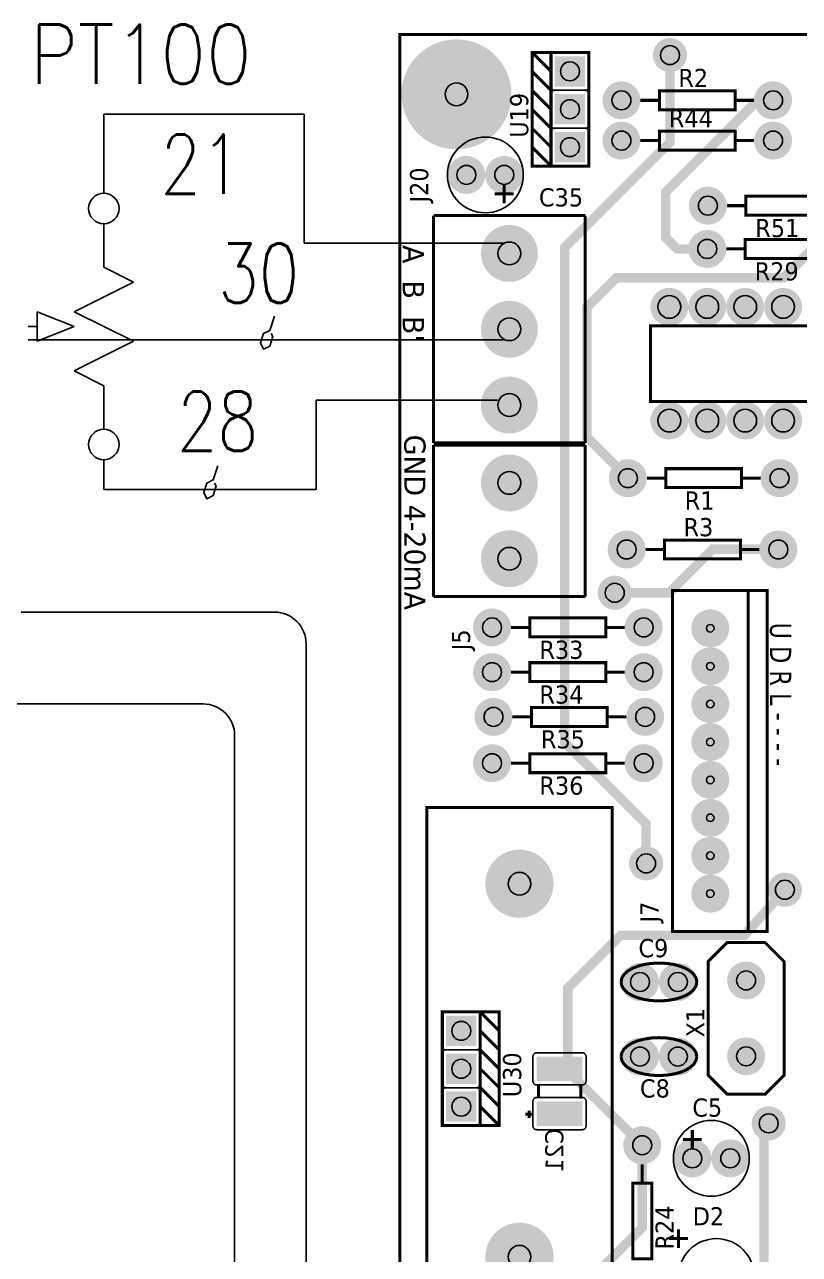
# Model space of a CAD drawing. Header units: millimetres. Extents: x 123.5 to 144.3, y 105.4 to 121.6.
# Drawn here: x 133.153 to 135.605, y 112.89 to 116.783 of the extents above; entities that cross this region are included whole.
import ezdxf
from ezdxf.enums import TextEntityAlignment as Align

# ---------------------------------------------------------------- set-up
doc = ezdxf.new("R2010")
doc.units = ezdxf.units.MM
for name, color, linetype in [('DESC', 250, 'Continuous'), ('SYMS', 7, 'Continuous'), ('TAGS', 250, 'Continuous'), ('WIREFIXED', 7, 'Continuous'), ('WIRES', 7, 'Continuous')]:
    doc.layers.add(name, color=color, linetype=linetype)
doc.styles.get("Standard").update_dxf_attribs({"font": 'tahoma.ttf'})
doc.styles.add('WD', font='romans.shx')

# ---------------------------------------------------------------- blocks, each defined once
blk = doc.blocks.new('RPAD')
blk.add_trace([(-0.5, -0.5), (-0.5, 0.5), (0.5, -0.5), (0.5, 0.5)])
blk = doc.blocks.new('EPAD')
at = {"const_width": 0.5}
blk.add_lwpolyline([(-0.25, 0, 1), (0.25, 0, 1)], format="xyb", close=True, dxfattribs=at)
blk = doc.blocks.new('tarjetacontrol')
for points, const_width in [([(125.7748, 113.2007), (130.8023, 113.2007), (130.8023, 117.6574), (125.7748, 117.6574), (125.7748, 113.2007)], 0.008), ([(125.7748, 113.2007), (130.8023, 113.2007), (130.8023, 117.6574), (125.7748, 117.6574), (125.7748, 113.2007)], 0.008), ([(125.7748, 113.2007), (130.8023, 113.2007), (130.8023, 117.6574), (125.7748, 117.6574), (125.7748, 113.2007)], 0.008), ([(126.1735, 117.3105), (126.2735, 117.3105), (126.2735, 117.6105), (126.1735, 117.6105), (126.1735, 117.3105), (126.1235, 117.3105), (126.1235, 117.6105), (126.1735, 117.6105)], 0.008), ([(126.1735, 117.5605), (126.1235, 117.6105)], 0.008), ([(126.1735, 117.3105), (126.2735, 117.3105), (126.2735, 117.6105), (126.1735, 117.6105), (126.1735, 117.3105), (126.1235, 117.3105), (126.1235, 117.6105), (126.1735, 117.6105)], 0.008), ([(126.1735, 117.5605), (126.1235, 117.6105)], 0.008), ([(126.1735, 117.3105), (126.2735, 117.3105), (126.2735, 117.6105), (126.1735, 117.6105), (126.1735, 117.3105), (126.1235, 117.3105), (126.1235, 117.6105), (126.1735, 117.6105)], 0.008), ([(126.1735, 117.5605), (126.1235, 117.6105)], 0.008), ([(126.4873, 117.6034), (126.4873, 117.3739), (126.2094, 117.096), (126.2094, 115.7899), (126.4243, 115.5749), (126.4243, 115.471)], 0.025), ([(126.1735, 117.5105), (126.1235, 117.5605)], 0.008), ([(126.1735, 117.5105), (126.1235, 117.5605)], 0.008), ([(126.1735, 117.5105), (126.1235, 117.5605)], 0.008), ([(126.1735, 117.4605), (126.1235, 117.5105)], 0.008), ([(126.1735, 117.4605), (126.1235, 117.5105)], 0.008), ([(126.1735, 117.4605), (126.1235, 117.5105)], 0.008), ([(126.4093, 117.4841), (126.4593, 117.4841)], 0.008), ([(126.4093, 117.4841), (126.4593, 117.4841)], 0.008), ([(126.4093, 117.4841), (126.4593, 117.4841)], 0.008), ([(126.4593, 117.4591), (126.6593, 117.4591), (126.6593, 117.5091), (126.4593, 117.5091), (126.4593, 117.4591)], 0.008), ([(126.4593, 117.4591), (126.6593, 117.4591), (126.6593, 117.5091), (126.4593, 117.5091), (126.4593, 117.4591)], 0.008), ([(126.4593, 117.4591), (126.6593, 117.4591), (126.6593, 117.5091), (126.4593, 117.5091), (126.4593, 117.4591)], 0.008), ([(126.5857, 117.092), (126.5062, 117.092), (126.4758, 117.1223), (126.4758, 117.2414), (126.7186, 117.4841), (126.7574, 117.4841), (126.7593, 117.4841)], 0.025), ([(126.6593, 117.4841), (126.7093, 117.4841)], 0.008), ([(126.6593, 117.4841), (126.7093, 117.4841)], 0.008), ([(126.6593, 117.4841), (126.7093, 117.4841)], 0.008), ([(126.1735, 117.4105), (126.1235, 117.4605)], 0.008), ([(126.1735, 117.4105), (126.1235, 117.4605)], 0.008), ([(126.1735, 117.4105), (126.1235, 117.4605)], 0.008), ([(126.1735, 117.3605), (126.1235, 117.4105)], 0.008), ([(126.1735, 117.3605), (126.1235, 117.4105)], 0.008), ([(126.1735, 117.3605), (126.1235, 117.4105)], 0.008), ([(126.4593, 117.3528), (126.6593, 117.3528), (126.6593, 117.4028), (126.4593, 117.4028), (126.4593, 117.3528)], 0.008), ([(126.4593, 117.3528), (126.6593, 117.3528), (126.6593, 117.4028), (126.4593, 117.4028), (126.4593, 117.3528)], 0.008), ([(126.4593, 117.3528), (126.6593, 117.3528), (126.6593, 117.4028), (126.4593, 117.4028), (126.4593, 117.3528)], 0.008), ([(126.1735, 117.3105), (126.1235, 117.3605)], 0.008), ([(126.1735, 117.3105), (126.1235, 117.3605)], 0.008), ([(126.1735, 117.3105), (126.1235, 117.3605)], 0.008), ([(126.4093, 117.3778), (126.4593, 117.3778)], 0.008), ([(126.4093, 117.3778), (126.4593, 117.3778)], 0.008), ([(126.4093, 117.3778), (126.4593, 117.3778)], 0.008), ([(126.6593, 117.3778), (126.7093, 117.3778)], 0.008), ([(126.6593, 117.3778), (126.7093, 117.3778)], 0.008), ([(126.6593, 117.3778), (126.7093, 117.3778)], 0.008), ([(126.3763, 116.4873), (126.2683, 116.5953), (126.2683, 116.9383), (126.3456, 117.0156), (126.7865, 117.0156), (126.8849, 117.114), (126.8849, 117.3227)], 0.025), ([(126.0503, 117.2123), (126.0503, 117.2623)], 0.008), ([(126.0503, 117.2123), (126.0503, 117.2623)], 0.008), ([(126.0503, 117.2123), (126.0503, 117.2623)], 0.008), ([(126.0753, 117.2373), (126.0253, 117.2373)], 0.008), ([(126.0753, 117.2373), (126.0253, 117.2373)], 0.008), ([(126.0753, 117.2373), (126.0253, 117.2373)], 0.008), ([(126.6873, 117.1812), (126.8873, 117.1812), (126.8873, 117.2312), (126.6873, 117.2312), (126.6873, 117.1812)], 0.008), ([(126.6873, 117.1812), (126.8873, 117.1812), (126.8873, 117.2312), (126.6873, 117.2312), (126.6873, 117.1812)], 0.008), ([(126.6873, 117.1812), (126.8873, 117.1812), (126.8873, 117.2312), (126.6873, 117.2312), (126.6873, 117.1812)], 0.008), ([(126.6873, 117.2062), (126.6373, 117.2062)], 0.008), ([(126.6873, 117.2062), (126.6373, 117.2062)], 0.008), ([(126.6873, 117.2062), (126.6373, 117.2062)], 0.008), ([(125.8637, 117.1802), (126.2637, 117.1802)], 0.008), ([(125.8637, 117.1802), (125.8637, 116.5802)], 0.008), ([(125.8637, 117.1802), (126.2637, 117.1802)], 0.008), ([(125.8637, 117.1802), (125.8637, 116.5802)], 0.008), ([(125.8637, 117.1802), (126.2637, 117.1802)], 0.008), ([(125.8637, 117.1802), (125.8637, 116.5802)], 0.008), ([(126.2637, 116.5802), (126.2637, 117.1802)], 0.008), ([(126.2637, 116.5802), (126.2637, 117.1802)], 0.008), ([(126.2637, 116.5802), (126.2637, 117.1802)], 0.008), ([(126.6857, 117.092), (126.6357, 117.092)], 0.008), ([(126.6857, 117.092), (126.6357, 117.092)], 0.008), ([(126.6857, 117.092), (126.6357, 117.092)], 0.008), ([(126.6857, 117.067), (126.8857, 117.067), (126.8857, 117.117), (126.6857, 117.117), (126.6857, 117.067)], 0.008), ([(126.6857, 117.067), (126.8857, 117.067), (126.8857, 117.117), (126.6857, 117.117), (126.6857, 117.067)], 0.008), ([(126.6857, 117.067), (126.8857, 117.067), (126.8857, 117.117), (126.6857, 117.117), (126.6857, 117.067)], 0.008), ([(127.1357, 116.8892), (126.4357, 116.8892), (126.4357, 116.6892), (127.1357, 116.6892)], 0.008), ([(127.1357, 116.8892), (126.4357, 116.8892), (126.4357, 116.6892), (127.1357, 116.6892)], 0.008), ([(127.1357, 116.8892), (126.4357, 116.8892), (126.4357, 116.6892), (127.1357, 116.6892)], 0.008), ([(125.8637, 116.5802), (126.2637, 116.5802)], 0.008), ([(125.8637, 116.5802), (126.2637, 116.5802)], 0.008), ([(125.8637, 116.5802), (126.2637, 116.5802)], 0.008), ([(125.8637, 116.5747), (126.2637, 116.5747)], 0.008), ([(125.8637, 116.1747), (125.8637, 116.5747)], 0.008), ([(125.8637, 116.5747), (126.2637, 116.5747)], 0.008), ([(125.8637, 116.1747), (125.8637, 116.5747)], 0.008), ([(125.8637, 116.5747), (126.2637, 116.5747)], 0.008), ([(125.8637, 116.1747), (125.8637, 116.5747)], 0.008), ([(126.2637, 116.1747), (126.2637, 116.5747)], 0.008), ([(126.2637, 116.1747), (126.2637, 116.5747)], 0.008), ([(126.2637, 116.1747), (126.2637, 116.5747)], 0.008), ([(126.4763, 116.4623), (126.6763, 116.4623), (126.6763, 116.5123), (126.4763, 116.5123), (126.4763, 116.4623)], 0.008), ([(126.4763, 116.4623), (126.6763, 116.4623), (126.6763, 116.5123), (126.4763, 116.5123), (126.4763, 116.4623)], 0.008), ([(126.4763, 116.4623), (126.6763, 116.4623), (126.6763, 116.5123), (126.4763, 116.5123), (126.4763, 116.4623)], 0.008), ([(126.4763, 116.4873), (126.4263, 116.4873)], 0.008), ([(126.4763, 116.4873), (126.4263, 116.4873)], 0.008), ([(126.4763, 116.4873), (126.4263, 116.4873)], 0.008), ([(126.7263, 116.4873), (126.6763, 116.4873)], 0.008), ([(126.7263, 116.4873), (126.6763, 116.4873)], 0.008), ([(126.7263, 116.4873), (126.6763, 116.4873)], 0.008), ([(126.4731, 116.2741), (126.6731, 116.2741), (126.6731, 116.3241), (126.4731, 116.3241), (126.4731, 116.2741)], 0.008), ([(126.4731, 116.2741), (126.6731, 116.2741), (126.6731, 116.3241), (126.4731, 116.3241), (126.4731, 116.2741)], 0.008), ([(126.4731, 116.2741), (126.6731, 116.2741), (126.6731, 116.3241), (126.4731, 116.3241), (126.4731, 116.2741)], 0.008), ([(126.3416, 116.1849), (126.4851, 116.1849), (126.6002, 116.3), (126.7722, 116.3), (126.7731, 116.2991)], 0.025), ([(126.4231, 116.2991), (126.4731, 116.2991)], 0.008), ([(126.4231, 116.2991), (126.4731, 116.2991)], 0.008), ([(126.4231, 116.2991), (126.4731, 116.2991)], 0.008), ([(126.6731, 116.2991), (126.7231, 116.2991)], 0.008), ([(126.6731, 116.2991), (126.7231, 116.2991)], 0.008), ([(126.6731, 116.2991), (126.7231, 116.2991)], 0.008), ([(126.4936, 115.2912), (126.7436, 115.2912), (126.7436, 116.1912), (126.4936, 116.1912), (126.4936, 115.2912)], 0.008), ([(126.4936, 115.2912), (126.7436, 115.2912), (126.7436, 116.1912), (126.4936, 116.1912), (126.4936, 115.2912)], 0.008), ([(126.4936, 115.2912), (126.7436, 115.2912), (126.7436, 116.1912), (126.4936, 116.1912), (126.4936, 115.2912)], 0.008), ([(126.6936, 116.1912), (126.6936, 115.2912)], 0.008), ([(126.6936, 116.1912), (126.6936, 115.2912)], 0.008), ([(126.6936, 116.1912), (126.6936, 115.2912)], 0.008), ([(125.8637, 116.1747), (126.2637, 116.1747)], 0.008), ([(125.8637, 116.1747), (126.2637, 116.1747)], 0.008), ([(125.8637, 116.1747), (126.2637, 116.1747)], 0.008), ([(126.118, 116.0686), (126.318, 116.0686), (126.318, 116.1186), (126.118, 116.1186), (126.118, 116.0686)], 0.008), ([(126.118, 116.0686), (126.318, 116.0686), (126.318, 116.1186), (126.118, 116.1186), (126.118, 116.0686)], 0.008), ([(126.118, 116.0686), (126.318, 116.0686), (126.318, 116.1186), (126.118, 116.1186), (126.118, 116.0686)], 0.008), ([(126.118, 116.0936), (126.068, 116.0936)], 0.008), ([(126.118, 116.0936), (126.068, 116.0936)], 0.008), ([(126.118, 116.0936), (126.068, 116.0936)], 0.008), ([(126.368, 116.0936), (126.318, 116.0936)], 0.008), ([(126.368, 116.0936), (126.318, 116.0936)], 0.008), ([(126.368, 116.0936), (126.318, 116.0936)], 0.008), ([(126.118, 115.9505), (126.318, 115.9505), (126.318, 116.0005), (126.118, 116.0005), (126.118, 115.9505)], 0.008), ([(126.118, 115.9505), (126.318, 115.9505), (126.318, 116.0005), (126.118, 116.0005), (126.118, 115.9505)], 0.008), ([(126.118, 115.9505), (126.318, 115.9505), (126.318, 116.0005), (126.118, 116.0005), (126.118, 115.9505)], 0.008), ([(126.118, 115.9755), (126.068, 115.9755)], 0.008), ([(126.118, 115.9755), (126.068, 115.9755)], 0.008), ([(126.118, 115.9755), (126.068, 115.9755)], 0.008), ([(126.368, 115.9755), (126.318, 115.9755)], 0.008), ([(126.368, 115.9755), (126.318, 115.9755)], 0.008), ([(126.368, 115.9755), (126.318, 115.9755)], 0.008), ([(126.1219, 115.8574), (126.0719, 115.8574)], 0.008), ([(126.1219, 115.8574), (126.0719, 115.8574)], 0.008), ([(126.1219, 115.8574), (126.0719, 115.8574)], 0.008), ([(126.1219, 115.8324), (126.3219, 115.8324), (126.3219, 115.8824), (126.1219, 115.8824), (126.1219, 115.8324)], 0.008), ([(126.1219, 115.8324), (126.3219, 115.8324), (126.3219, 115.8824), (126.1219, 115.8824), (126.1219, 115.8324)], 0.008), ([(126.1219, 115.8324), (126.3219, 115.8324), (126.3219, 115.8824), (126.1219, 115.8824), (126.1219, 115.8324)], 0.008), ([(126.3719, 115.8574), (126.3219, 115.8574)], 0.008), ([(126.3719, 115.8574), (126.3219, 115.8574)], 0.008), ([(126.3719, 115.8574), (126.3219, 115.8574)], 0.008), ([(126.118, 115.7103), (126.318, 115.7103), (126.318, 115.7603), (126.118, 115.7603), (126.118, 115.7103)], 0.008), ([(126.118, 115.7103), (126.318, 115.7103), (126.318, 115.7603), (126.118, 115.7603), (126.118, 115.7103)], 0.008), ([(126.118, 115.7103), (126.318, 115.7103), (126.318, 115.7603), (126.118, 115.7603), (126.118, 115.7103)], 0.008), ([(126.118, 115.7353), (126.068, 115.7353)], 0.008), ([(126.118, 115.7353), (126.068, 115.7353)], 0.008), ([(126.118, 115.7353), (126.068, 115.7353)], 0.008), ([(126.368, 115.7353), (126.318, 115.7353)], 0.008), ([(126.368, 115.7353), (126.318, 115.7353)], 0.008), ([(126.368, 115.7353), (126.318, 115.7353)], 0.008), ([(125.8463, 114.2402), (126.3345, 114.2402), (126.3345, 115.6181), (125.8463, 115.6181), (125.8463, 114.2402)], 0.008), ([(125.8463, 114.2402), (126.3345, 114.2402), (126.3345, 115.6181), (125.8463, 115.6181), (125.8463, 114.2402)], 0.008), ([(125.8463, 114.2402), (126.3345, 114.2402), (126.3345, 115.6181), (125.8463, 115.6181), (125.8463, 114.2402)], 0.008), ([(126.4141, 114.7274), (126.2179, 114.9236), (126.2179, 115.1425), (126.3568, 115.2814), (126.6839, 115.2814), (126.7904, 115.4015)], 0.025), ([(126.5881, 114.9121), (126.5881, 115.2121), (126.6381, 115.2621), (126.7381, 115.2621), (126.7881, 115.2121), (126.7881, 114.9121), (126.7381, 114.8621), (126.6381, 114.8621), (126.5881, 114.9121)], 0.008), ([(126.5881, 114.9121), (126.5881, 115.2121), (126.6381, 115.2621), (126.7381, 115.2621), (126.7881, 115.2121), (126.7881, 114.9121), (126.7381, 114.8621), (126.6381, 114.8621), (126.5881, 114.9121)], 0.008), ([(126.5881, 114.9121), (126.5881, 115.2121), (126.6381, 115.2621), (126.7381, 115.2621), (126.7881, 115.2121), (126.7881, 114.9121), (126.7381, 114.8621), (126.6381, 114.8621), (126.5881, 114.9121)], 0.008), ([(126.3582, 115.1581), (126.3602, 115.1683), (126.3659, 115.1778), (126.375, 115.1863), (126.3872, 115.1936), (126.4019, 115.1997), (126.4189, 115.2043), (126.4378, 115.2071), (126.4582, 115.2081)], 0.008), ([(126.3582, 115.1581), (126.3602, 115.1683), (126.3659, 115.1778), (126.375, 115.1863), (126.3872, 115.1936), (126.4019, 115.1997), (126.4189, 115.2043), (126.4378, 115.2071), (126.4582, 115.2081)], 0.008), ([(126.3582, 115.1581), (126.3602, 115.1683), (126.3659, 115.1778), (126.375, 115.1863), (126.3872, 115.1936), (126.4019, 115.1997), (126.4189, 115.2043), (126.4378, 115.2071), (126.4582, 115.2081)], 0.008), ([(126.5582, 115.1581), (126.5562, 115.1683), (126.5504, 115.1778), (126.5413, 115.1863), (126.5292, 115.1936), (126.5144, 115.1997), (126.4974, 115.2043), (126.4785, 115.2071), (126.4582, 115.2081)], 0.008), ([(126.5582, 115.1581), (126.5562, 115.1683), (126.5504, 115.1778), (126.5413, 115.1863), (126.5292, 115.1936), (126.5144, 115.1997), (126.4974, 115.2043), (126.4785, 115.2071), (126.4582, 115.2081)], 0.008), ([(126.5582, 115.1581), (126.5562, 115.1683), (126.5504, 115.1778), (126.5413, 115.1863), (126.5292, 115.1936), (126.5144, 115.1997), (126.4974, 115.2043), (126.4785, 115.2071), (126.4582, 115.2081)], 0.008), ([(126.3582, 115.1581), (126.3602, 115.148), (126.3659, 115.1385), (126.375, 115.13), (126.3872, 115.1226), (126.4019, 115.1166), (126.4189, 115.112), (126.4378, 115.1091), (126.4582, 115.1081)], 0.008), ([(126.3582, 115.1581), (126.3602, 115.148), (126.3659, 115.1385), (126.375, 115.13), (126.3872, 115.1226), (126.4019, 115.1166), (126.4189, 115.112), (126.4378, 115.1091), (126.4582, 115.1081)], 0.008), ([(126.3582, 115.1581), (126.3602, 115.148), (126.3659, 115.1385), (126.375, 115.13), (126.3872, 115.1226), (126.4019, 115.1166), (126.4189, 115.112), (126.4378, 115.1091), (126.4582, 115.1081)], 0.008), ([(126.5582, 115.1581), (126.5562, 115.148), (126.5504, 115.1385), (126.5413, 115.13), (126.5292, 115.1226), (126.5144, 115.1166), (126.4974, 115.112), (126.4785, 115.1091), (126.4582, 115.1081)], 0.008), ([(126.5582, 115.1581), (126.5562, 115.148), (126.5504, 115.1385), (126.5413, 115.13), (126.5292, 115.1226), (126.5144, 115.1166), (126.4974, 115.112), (126.4785, 115.1091), (126.4582, 115.1081)], 0.008), ([(126.5582, 115.1581), (126.5562, 115.148), (126.5504, 115.1385), (126.5413, 115.13), (126.5292, 115.1226), (126.5144, 115.1166), (126.4974, 115.112), (126.4785, 115.1091), (126.4582, 115.1081)], 0.008), ([(125.8869, 114.7792), (125.9869, 114.7792), (125.9869, 115.0792), (125.8869, 115.0792), (125.8869, 114.7792)], 0.008), ([(125.8869, 114.7792), (125.9869, 114.7792), (125.9869, 115.0792), (125.8869, 115.0792), (125.8869, 114.7792)], 0.008), ([(125.8869, 114.7792), (125.9869, 114.7792), (125.9869, 115.0792), (125.8869, 115.0792), (125.8869, 114.7792)], 0.008), ([(125.9869, 115.0792), (126.0369, 115.0792), (126.0369, 114.7792), (125.9869, 114.7792)], 0.008), ([(125.9869, 115.0792), (126.0369, 115.0292)], 0.008), ([(125.9869, 115.0792), (126.0369, 115.0792), (126.0369, 114.7792), (125.9869, 114.7792)], 0.008), ([(125.9869, 115.0792), (126.0369, 115.0292)], 0.008), ([(125.9869, 115.0792), (126.0369, 115.0792), (126.0369, 114.7792), (125.9869, 114.7792)], 0.008), ([(125.9869, 115.0792), (126.0369, 115.0292)], 0.008), ([(125.9869, 115.0292), (126.0369, 114.9792)], 0.008), ([(125.9869, 115.0292), (126.0369, 114.9792)], 0.008), ([(125.9869, 115.0292), (126.0369, 114.9792)], 0.008), ([(125.9869, 114.9792), (126.0369, 114.9292)], 0.008), ([(125.9869, 114.9792), (126.0369, 114.9292)], 0.008), ([(125.9869, 114.9792), (126.0369, 114.9292)], 0.008), ([(126.3582, 114.9613), (126.3602, 114.9715), (126.3659, 114.9809), (126.375, 114.9894), (126.3872, 114.9968), (126.4019, 115.0029), (126.4189, 115.0074), (126.4378, 115.0103), (126.4582, 115.0113)], 0.008), ([(126.3582, 114.9613), (126.3602, 114.9715), (126.3659, 114.9809), (126.375, 114.9894), (126.3872, 114.9968), (126.4019, 115.0029), (126.4189, 115.0074), (126.4378, 115.0103), (126.4582, 115.0113)], 0.008), ([(126.3582, 114.9613), (126.3602, 114.9715), (126.3659, 114.9809), (126.375, 114.9894), (126.3872, 114.9968), (126.4019, 115.0029), (126.4189, 115.0074), (126.4378, 115.0103), (126.4582, 115.0113)], 0.008), ([(126.5582, 114.9613), (126.5562, 114.9715), (126.5504, 114.9809), (126.5413, 114.9894), (126.5292, 114.9968), (126.5144, 115.0029), (126.4974, 115.0074), (126.4785, 115.0103), (126.4582, 115.0113)], 0.008), ([(126.5582, 114.9613), (126.5562, 114.9715), (126.5504, 114.9809), (126.5413, 114.9894), (126.5292, 114.9968), (126.5144, 115.0029), (126.4974, 115.0074), (126.4785, 115.0103), (126.4582, 115.0113)], 0.008), ([(126.5582, 114.9613), (126.5562, 114.9715), (126.5504, 114.9809), (126.5413, 114.9894), (126.5292, 114.9968), (126.5144, 115.0029), (126.4974, 115.0074), (126.4785, 115.0103), (126.4582, 115.0113)], 0.008), ([(126.3582, 114.9613), (126.3602, 114.9511), (126.3659, 114.9417), (126.375, 114.9332), (126.3872, 114.9258), (126.4019, 114.9197), (126.4189, 114.9152), (126.4378, 114.9123), (126.4582, 114.9113)], 0.008), ([(126.3582, 114.9613), (126.3602, 114.9511), (126.3659, 114.9417), (126.375, 114.9332), (126.3872, 114.9258), (126.4019, 114.9197), (126.4189, 114.9152), (126.4378, 114.9123), (126.4582, 114.9113)], 0.008), ([(126.3582, 114.9613), (126.3602, 114.9511), (126.3659, 114.9417), (126.375, 114.9332), (126.3872, 114.9258), (126.4019, 114.9197), (126.4189, 114.9152), (126.4378, 114.9123), (126.4582, 114.9113)], 0.008), ([(126.5582, 114.9613), (126.5562, 114.9511), (126.5504, 114.9417), (126.5413, 114.9332), (126.5292, 114.9258), (126.5144, 114.9197), (126.4974, 114.9152), (126.4785, 114.9123), (126.4582, 114.9113)], 0.008), ([(126.5582, 114.9613), (126.5562, 114.9511), (126.5504, 114.9417), (126.5413, 114.9332), (126.5292, 114.9258), (126.5144, 114.9197), (126.4974, 114.9152), (126.4785, 114.9123), (126.4582, 114.9113)], 0.008), ([(126.5582, 114.9613), (126.5562, 114.9511), (126.5504, 114.9417), (126.5413, 114.9332), (126.5292, 114.9258), (126.5144, 114.9197), (126.4974, 114.9152), (126.4785, 114.9123), (126.4582, 114.9113)], 0.008), ([(125.9869, 114.9292), (126.0369, 114.8792)], 0.008), ([(125.9869, 114.9292), (126.0369, 114.8792)], 0.008), ([(125.9869, 114.9292), (126.0369, 114.8792)], 0.008), ([(126.1409, 114.889), (126.1409, 114.851)], 0.008), ([(126.1409, 114.889), (126.1409, 114.851)], 0.008), ([(126.1409, 114.889), (126.1409, 114.851)], 0.008), ([(126.2519, 114.889), (126.2519, 114.85)], 0.008), ([(126.2519, 114.889), (126.2519, 114.85)], 0.008), ([(126.2519, 114.889), (126.2519, 114.85)], 0.008), ([(125.9869, 114.8792), (126.0369, 114.8292)], 0.008), ([(125.9869, 114.8792), (126.0369, 114.8292)], 0.008), ([(125.9869, 114.8792), (126.0369, 114.8292)], 0.008), ([(125.9869, 114.8292), (126.0369, 114.7792)], 0.008), ([(125.9869, 114.8292), (126.0369, 114.7792)], 0.008), ([(125.9869, 114.8292), (126.0369, 114.7792)], 0.008), ([(126.1159, 114.819), (126.1159, 114.799)], 0.008), ([(126.1159, 114.819), (126.1159, 114.799)], 0.008), ([(126.1159, 114.819), (126.1159, 114.799)], 0.008), ([(126.1259, 114.809), (126.1059, 114.809)], 0.008), ([(126.1259, 114.809), (126.1059, 114.809)], 0.008), ([(126.1259, 114.809), (126.1059, 114.809)], 0.008), ([(126.6641, 113.9306), (126.6641, 114.2318), (126.7353, 114.303), (126.7353, 114.7727), (126.7477, 114.7851)], 0.025), ([(126.5463, 114.7678), (126.5463, 114.7178)], 0.008), ([(126.5463, 114.7678), (126.5463, 114.7178)], 0.008), ([(126.5463, 114.7678), (126.5463, 114.7178)], 0.008), ([(126.4141, 114.7274), (126.4141, 114.5101), (126.2598, 114.3559), (126.2598, 114.1328), (126.3771, 114.0156), (126.5487, 114.0156), (126.5605, 114.0038)], 0.025), ([(126.5213, 114.7428), (126.5713, 114.7428)], 0.008), ([(126.5213, 114.7428), (126.5713, 114.7428)], 0.008), ([(126.5213, 114.7428), (126.5713, 114.7428)], 0.008), ([(126.4141, 114.6774), (126.4141, 114.6274)], 0.008), ([(126.4141, 114.6774), (126.4141, 114.6274)], 0.008), ([(126.4141, 114.6774), (126.4141, 114.6274)], 0.008), ([(126.3891, 114.4274), (126.4391, 114.4274), (126.4391, 114.6274), (126.3891, 114.6274), (126.3891, 114.4274)], 0.008), ([(126.3891, 114.4274), (126.4391, 114.4274), (126.4391, 114.6274), (126.3891, 114.6274), (126.3891, 114.4274)], 0.008), ([(126.3891, 114.4274), (126.4391, 114.4274), (126.4391, 114.6274), (126.3891, 114.6274), (126.3891, 114.4274)], 0.008), ([(126.5097, 114.506), (126.5097, 114.456)], 0.008), ([(126.5097, 114.506), (126.5097, 114.456)], 0.008), ([(126.5097, 114.506), (126.5097, 114.456)], 0.008), ([(126.4847, 114.481), (126.5347, 114.481)], 0.008), ([(126.4847, 114.481), (126.5347, 114.481)], 0.008), ([(126.4847, 114.481), (126.5347, 114.481)], 0.008)]:
    blk.add_lwpolyline(points, dxfattribs=dict(const_width=const_width))
for points in [[(126.1735, 117.5205), (126.1735, 117.6005), (126.1736, 117.6015), (126.1737, 117.6026), (126.1739, 117.6035), (126.1743, 117.6044), (126.1747, 117.6053), (126.1752, 117.6061), (126.1758, 117.6069), (126.1764, 117.6076), (126.1771, 117.6083), (126.1779, 117.6088), (126.1787, 117.6093), (126.1796, 117.6097), (126.1805, 117.6101), (126.1815, 117.6103), (126.1825, 117.6105), (126.1835, 117.6105), (126.2635, 117.6105), (126.2645, 117.6105), (126.2656, 117.6103), (126.2665, 117.6101), (126.2674, 117.6097), (126.2683, 117.6093), (126.2691, 117.6088), (126.2699, 117.6083), (126.2706, 117.6076), (126.2713, 117.6069), (126.2718, 117.6061), (126.2723, 117.6053), (126.2727, 117.6044), (126.2731, 117.6035), (126.2733, 117.6026), (126.2735, 117.6015), (126.2735, 117.6005), (126.2735, 117.5205), (126.2735, 117.5195), (126.2733, 117.5185), (126.2731, 117.5175), (126.2727, 117.5166), (126.2723, 117.5157), (126.2718, 117.5149), (126.2713, 117.5141), (126.2706, 117.5134), (126.2699, 117.5128), (126.2691, 117.5122), (126.2683, 117.5117), (126.2674, 117.5113), (126.2665, 117.5109), (126.2656, 117.5107), (126.2645, 117.5106), (126.2635, 117.5105), (126.1835, 117.5105), (126.1825, 117.5106), (126.1815, 117.5107), (126.1805, 117.5109), (126.1796, 117.5113), (126.1787, 117.5117), (126.1779, 117.5122), (126.1771, 117.5128), (126.1764, 117.5134), (126.1758, 117.5141), (126.1752, 117.5149), (126.1747, 117.5157), (126.1743, 117.5166), (126.1739, 117.5175), (126.1737, 117.5185), (126.1736, 117.5195), (126.1735, 117.5205)], [(126.1735, 117.4205), (126.1735, 117.5005), (126.1736, 117.5015), (126.1737, 117.5026), (126.1739, 117.5035), (126.1743, 117.5044), (126.1747, 117.5053), (126.1752, 117.5061), (126.1758, 117.5069), (126.1764, 117.5076), (126.1771, 117.5083), (126.1779, 117.5088), (126.1787, 117.5093), (126.1796, 117.5097), (126.1805, 117.5101), (126.1815, 117.5103), (126.1825, 117.5105), (126.1835, 117.5105), (126.2635, 117.5105), (126.2645, 117.5105), (126.2656, 117.5103), (126.2665, 117.5101), (126.2674, 117.5097), (126.2683, 117.5093), (126.2691, 117.5088), (126.2699, 117.5083), (126.2706, 117.5076), (126.2713, 117.5069), (126.2718, 117.5061), (126.2723, 117.5053), (126.2727, 117.5044), (126.2731, 117.5035), (126.2733, 117.5026), (126.2735, 117.5015), (126.2735, 117.5005), (126.2735, 117.4205), (126.2735, 117.4195), (126.2733, 117.4185), (126.2731, 117.4175), (126.2727, 117.4166), (126.2723, 117.4157), (126.2718, 117.4149), (126.2713, 117.4141), (126.2706, 117.4134), (126.2699, 117.4128), (126.2691, 117.4122), (126.2683, 117.4117), (126.2674, 117.4113), (126.2665, 117.4109), (126.2656, 117.4107), (126.2645, 117.4106), (126.2635, 117.4105), (126.1835, 117.4105), (126.1825, 117.4106), (126.1815, 117.4107), (126.1805, 117.4109), (126.1796, 117.4113), (126.1787, 117.4117), (126.1779, 117.4122), (126.1771, 117.4128), (126.1764, 117.4134), (126.1758, 117.4141), (126.1752, 117.4149), (126.1747, 117.4157), (126.1743, 117.4166), (126.1739, 117.4175), (126.1737, 117.4185), (126.1736, 117.4195), (126.1735, 117.4205)], [(126.1735, 117.3205), (126.1735, 117.4005), (126.1736, 117.4015), (126.1737, 117.4026), (126.1739, 117.4035), (126.1743, 117.4044), (126.1747, 117.4053), (126.1752, 117.4061), (126.1758, 117.4069), (126.1764, 117.4076), (126.1771, 117.4083), (126.1779, 117.4088), (126.1787, 117.4093), (126.1796, 117.4097), (126.1805, 117.4101), (126.1815, 117.4103), (126.1825, 117.4105), (126.1835, 117.4105), (126.2635, 117.4105), (126.2645, 117.4105), (126.2656, 117.4103), (126.2665, 117.4101), (126.2674, 117.4097), (126.2683, 117.4093), (126.2691, 117.4088), (126.2699, 117.4083), (126.2706, 117.4076), (126.2713, 117.4069), (126.2718, 117.4061), (126.2723, 117.4053), (126.2727, 117.4044), (126.2731, 117.4035), (126.2733, 117.4026), (126.2735, 117.4015), (126.2735, 117.4005), (126.2735, 117.3205), (126.2735, 117.3195), (126.2733, 117.3185), (126.2731, 117.3175), (126.2727, 117.3166), (126.2723, 117.3157), (126.2718, 117.3149), (126.2713, 117.3141), (126.2706, 117.3134), (126.2699, 117.3128), (126.2691, 117.3122), (126.2683, 117.3117), (126.2674, 117.3113), (126.2665, 117.3109), (126.2656, 117.3107), (126.2645, 117.3106), (126.2635, 117.3105), (126.1835, 117.3105), (126.1825, 117.3106), (126.1815, 117.3107), (126.1805, 117.3109), (126.1796, 117.3113), (126.1787, 117.3117), (126.1779, 117.3122), (126.1771, 117.3128), (126.1764, 117.3134), (126.1758, 117.3141), (126.1752, 117.3149), (126.1747, 117.3157), (126.1743, 117.3166), (126.1739, 117.3175), (126.1737, 117.3185), (126.1736, 117.3195), (126.1735, 117.3205)], [(125.9869, 115.0692), (125.9869, 114.9892), (125.9868, 114.9881), (125.9867, 114.9871), (125.9864, 114.9861), (125.9861, 114.9852), (125.9857, 114.9843), (125.9852, 114.9835), (125.9846, 114.9827), (125.984, 114.982), (125.9833, 114.9814), (125.9825, 114.9808), (125.9817, 114.9803), (125.9808, 114.9799), (125.9799, 114.9796), (125.9789, 114.9794), (125.9779, 114.9792), (125.9769, 114.9792), (125.8969, 114.9792), (125.8958, 114.9792), (125.8948, 114.9794), (125.8939, 114.9796), (125.8929, 114.9799), (125.8921, 114.9803), (125.8912, 114.9808), (125.8905, 114.9814), (125.8898, 114.982), (125.8891, 114.9827), (125.8885, 114.9835), (125.888, 114.9843), (125.8876, 114.9852), (125.8873, 114.9861), (125.8871, 114.9871), (125.8869, 114.9881), (125.8869, 114.9892), (125.8869, 115.0692), (125.8869, 115.0702), (125.8871, 115.0712), (125.8873, 115.0722), (125.8876, 115.0731), (125.888, 115.074), (125.8885, 115.0748), (125.8891, 115.0756), (125.8898, 115.0763), (125.8905, 115.0769), (125.8912, 115.0775), (125.8921, 115.078), (125.8929, 115.0784), (125.8939, 115.0787), (125.8948, 115.079), (125.8958, 115.0791), (125.8969, 115.0792), (125.9769, 115.0792), (125.9779, 115.0791), (125.9789, 115.079), (125.9799, 115.0787), (125.9808, 115.0784), (125.9817, 115.078), (125.9825, 115.0775), (125.9833, 115.0769), (125.984, 115.0763), (125.9846, 115.0756), (125.9852, 115.0748), (125.9857, 115.074), (125.9861, 115.0731), (125.9864, 115.0722), (125.9867, 115.0712), (125.9868, 115.0702), (125.9869, 115.0692)], [(125.9869, 114.9692), (125.9869, 114.8892), (125.9868, 114.8881), (125.9867, 114.8871), (125.9864, 114.8861), (125.9861, 114.8852), (125.9857, 114.8843), (125.9852, 114.8835), (125.9846, 114.8827), (125.984, 114.882), (125.9833, 114.8814), (125.9825, 114.8808), (125.9817, 114.8803), (125.9808, 114.8799), (125.9799, 114.8796), (125.9789, 114.8794), (125.9779, 114.8792), (125.9769, 114.8792), (125.8969, 114.8792), (125.8958, 114.8792), (125.8948, 114.8794), (125.8939, 114.8796), (125.8929, 114.8799), (125.8921, 114.8803), (125.8912, 114.8808), (125.8905, 114.8814), (125.8898, 114.882), (125.8891, 114.8827), (125.8885, 114.8835), (125.888, 114.8843), (125.8876, 114.8852), (125.8873, 114.8861), (125.8871, 114.8871), (125.8869, 114.8881), (125.8869, 114.8892), (125.8869, 114.9692), (125.8869, 114.9702), (125.8871, 114.9712), (125.8873, 114.9722), (125.8876, 114.9731), (125.888, 114.974), (125.8885, 114.9748), (125.8891, 114.9756), (125.8898, 114.9763), (125.8905, 114.9769), (125.8912, 114.9775), (125.8921, 114.978), (125.8929, 114.9784), (125.8939, 114.9787), (125.8948, 114.979), (125.8958, 114.9791), (125.8969, 114.9792), (125.9769, 114.9792), (125.9779, 114.9791), (125.9789, 114.979), (125.9799, 114.9787), (125.9808, 114.9784), (125.9817, 114.978), (125.9825, 114.9775), (125.9833, 114.9769), (125.984, 114.9763), (125.9846, 114.9756), (125.9852, 114.9748), (125.9857, 114.974), (125.9861, 114.9731), (125.9864, 114.9722), (125.9867, 114.9712), (125.9868, 114.9702), (125.9869, 114.9692)], [(126.1259, 114.9615), (126.1259, 114.8965), (126.126, 114.8955), (126.1261, 114.8945), (126.1264, 114.8935), (126.1267, 114.8926), (126.1271, 114.8917), (126.1276, 114.8909), (126.1282, 114.8901), (126.1288, 114.8894), (126.1295, 114.8888), (126.1303, 114.8882), (126.1311, 114.8877), (126.132, 114.8873), (126.1329, 114.887), (126.1339, 114.8867), (126.1349, 114.8866), (126.1359, 114.8865), (126.2559, 114.8865), (126.257, 114.8866), (126.258, 114.8867), (126.259, 114.887), (126.2599, 114.8873), (126.2608, 114.8877), (126.2616, 114.8882), (126.2624, 114.8888), (126.2631, 114.8894), (126.2637, 114.8901), (126.2643, 114.8909), (126.2648, 114.8917), (126.2652, 114.8926), (126.2655, 114.8935), (126.2658, 114.8945), (126.2659, 114.8955), (126.2659, 114.8965), (126.2659, 114.9615), (126.2659, 114.9625), (126.2658, 114.9636), (126.2655, 114.9645), (126.2652, 114.9654), (126.2648, 114.9663), (126.2643, 114.9671), (126.2637, 114.9679), (126.2631, 114.9686), (126.2624, 114.9693), (126.2616, 114.9698), (126.2608, 114.9703), (126.2599, 114.9707), (126.259, 114.9711), (126.258, 114.9713), (126.257, 114.9715), (126.2559, 114.9715), (126.1359, 114.9715), (126.1349, 114.9715), (126.1339, 114.9713), (126.1329, 114.9711), (126.132, 114.9707), (126.1311, 114.9703), (126.1303, 114.9698), (126.1295, 114.9693), (126.1288, 114.9686), (126.1282, 114.9679), (126.1276, 114.9671), (126.1271, 114.9663), (126.1267, 114.9654), (126.1264, 114.9645), (126.1261, 114.9636), (126.126, 114.9625), (126.1259, 114.9615)], [(125.9869, 114.8692), (125.9869, 114.7892), (125.9868, 114.7881), (125.9867, 114.7871), (125.9864, 114.7861), (125.9861, 114.7852), (125.9857, 114.7843), (125.9852, 114.7835), (125.9846, 114.7827), (125.984, 114.782), (125.9833, 114.7814), (125.9825, 114.7808), (125.9817, 114.7803), (125.9808, 114.7799), (125.9799, 114.7796), (125.9789, 114.7794), (125.9779, 114.7792), (125.9769, 114.7792), (125.8969, 114.7792), (125.8958, 114.7792), (125.8948, 114.7794), (125.8939, 114.7796), (125.8929, 114.7799), (125.8921, 114.7803), (125.8912, 114.7808), (125.8905, 114.7814), (125.8898, 114.782), (125.8891, 114.7827), (125.8885, 114.7835), (125.888, 114.7843), (125.8876, 114.7852), (125.8873, 114.7861), (125.8871, 114.7871), (125.8869, 114.7881), (125.8869, 114.7892), (125.8869, 114.8692), (125.8869, 114.8702), (125.8871, 114.8712), (125.8873, 114.8722), (125.8876, 114.8731), (125.888, 114.874), (125.8885, 114.8748), (125.8891, 114.8756), (125.8898, 114.8763), (125.8905, 114.8769), (125.8912, 114.8775), (125.8921, 114.878), (125.8929, 114.8784), (125.8939, 114.8787), (125.8948, 114.879), (125.8958, 114.8791), (125.8969, 114.8792), (125.9769, 114.8792), (125.9779, 114.8791), (125.9789, 114.879), (125.9799, 114.8787), (125.9808, 114.8784), (125.9817, 114.878), (125.9825, 114.8775), (125.9833, 114.8769), (125.984, 114.8763), (125.9846, 114.8756), (125.9852, 114.8748), (125.9857, 114.874), (125.9861, 114.8731), (125.9864, 114.8722), (125.9867, 114.8712), (125.9868, 114.8702), (125.9869, 114.8692)], [(126.1259, 114.8435), (126.1259, 114.7785), (126.126, 114.7775), (126.1261, 114.7765), (126.1264, 114.7755), (126.1267, 114.7746), (126.1271, 114.7737), (126.1276, 114.7729), (126.1282, 114.7721), (126.1288, 114.7714), (126.1295, 114.7708), (126.1303, 114.7702), (126.1311, 114.7697), (126.132, 114.7693), (126.1329, 114.769), (126.1339, 114.7687), (126.1349, 114.7686), (126.1359, 114.7685), (126.2559, 114.7685), (126.257, 114.7686), (126.258, 114.7687), (126.259, 114.769), (126.2599, 114.7693), (126.2608, 114.7697), (126.2616, 114.7702), (126.2624, 114.7708), (126.2631, 114.7714), (126.2637, 114.7721), (126.2643, 114.7729), (126.2648, 114.7737), (126.2652, 114.7746), (126.2655, 114.7755), (126.2658, 114.7765), (126.2659, 114.7775), (126.2659, 114.7785), (126.2659, 114.8435), (126.2659, 114.8445), (126.2658, 114.8456), (126.2655, 114.8465), (126.2652, 114.8474), (126.2648, 114.8483), (126.2643, 114.8491), (126.2637, 114.8499), (126.2631, 114.8506), (126.2624, 114.8513), (126.2616, 114.8518), (126.2608, 114.8523), (126.2599, 114.8527), (126.259, 114.8531), (126.258, 114.8533), (126.257, 114.8535), (126.2559, 114.8535), (126.1359, 114.8535), (126.1349, 114.8535), (126.1339, 114.8533), (126.1329, 114.8531), (126.132, 114.8527), (126.1311, 114.8523), (126.1303, 114.8518), (126.1295, 114.8513), (126.1288, 114.8506), (126.1282, 114.8499), (126.1276, 114.8491), (126.1271, 114.8483), (126.1267, 114.8474), (126.1264, 114.8465), (126.1261, 114.8456), (126.126, 114.8445), (126.1259, 114.8435)]]:
    blk.add_lwpolyline(points, close=True)
for centre, radius in [((126.4873, 117.6034), 0.025), ((126.2235, 117.5605), 0.025), ((125.9243, 117.4999), 0.03), ((126.2235, 117.4605), 0.025), ((126.3593, 117.4841), 0.025), ((126.7593, 117.4841), 0.025), ((126.0003, 117.2873), 0.1), ((126.0003, 117.2873), 0.1), ((126.0003, 117.2873), 0.1), ((126.2235, 117.3605), 0.025), ((126.3593, 117.3778), 0.025), ((126.7593, 117.3778), 0.025), ((125.9503, 117.2873), 0.025), ((126.0503, 117.2873), 0.025), ((126.5873, 117.2062), 0.025), ((126.0637, 117.0802), 0.03), ((126.5857, 117.092), 0.025), ((126.4857, 116.9392), 0.03), ((126.5857, 116.9392), 0.03), ((126.6857, 116.9392), 0.03), ((126.7857, 116.9392), 0.03), ((126.0637, 116.8802), 0.03), ((126.0637, 116.6802), 0.03), ((126.4857, 116.6392), 0.03), ((126.5857, 116.6392), 0.03), ((126.6857, 116.6392), 0.03), ((126.7857, 116.6392), 0.03), ((126.3763, 116.4873), 0.025), ((126.7763, 116.4873), 0.025), ((126.0637, 116.4747), 0.03), ((126.3731, 116.2991), 0.025), ((126.7731, 116.2991), 0.025), ((126.0637, 116.2747), 0.03), ((126.3416, 116.1849), 0.025), ((126.018, 116.0936), 0.025), ((126.418, 116.0936), 0.025), ((126.5936, 116.0912), 0.01), ((126.018, 115.9755), 0.025), ((126.418, 115.9755), 0.025), ((126.5936, 115.9912), 0.01), ((126.5936, 115.8912), 0.01), ((126.0219, 115.8574), 0.025), ((126.4219, 115.8574), 0.025), ((126.5936, 115.7912), 0.01), ((126.018, 115.7353), 0.025), ((126.418, 115.7353), 0.025), ((126.5936, 115.6912), 0.01), ((126.5936, 115.5912), 0.01), ((126.4243, 115.471), 0.025), ((126.5936, 115.4912), 0.01), ((126.0904, 115.4173), 0.03), ((126.7904, 115.4015), 0.025), ((126.5936, 115.3912), 0.01), ((126.4082, 115.1581), 0.025), ((126.5082, 115.1581), 0.025), ((126.6881, 115.1621), 0.025), ((125.9369, 115.0292), 0.025), ((126.4082, 114.9613), 0.025), ((126.5082, 114.9613), 0.025), ((126.6881, 114.9621), 0.025), ((125.9369, 114.9292), 0.025), ((125.9369, 114.8292), 0.025), ((126.5963, 114.6928), 0.1), ((126.5963, 114.6928), 0.1), ((126.5963, 114.6928), 0.1), ((126.7477, 114.7851), 0.025), ((126.4141, 114.7274), 0.025), ((126.5463, 114.6928), 0.025), ((126.6463, 114.6928), 0.025), ((126.6097, 114.381), 0.1), ((126.6097, 114.381), 0.1), ((126.6097, 114.381), 0.1), ((126.0904, 114.4331), 0.03)]:
    blk.add_circle(centre, radius)
for p, xscale, yscale in [((125.9243, 117.4999), 0.29, 0.29), ((126.4873, 117.6034), 0.09, 0.09), ((125.9243, 117.4999), 0.25, 0.25), ((126.4873, 117.6034), 0.07, 0.07), ((126.3593, 117.4841), 0.1, 0.1), ((126.3593, 117.4841), 0.08, 0.08), ((126.7593, 117.4841), 0.1, 0.1), ((126.7593, 117.4841), 0.08, 0.08), ((126.3593, 117.3778), 0.1, 0.1), ((126.3593, 117.3778), 0.08, 0.08), ((126.7593, 117.3778), 0.1, 0.1), ((126.7593, 117.3778), 0.08, 0.08), ((125.9503, 117.2873), 0.1, 0.1), ((125.9503, 117.2873), 0.08, 0.08), ((126.0503, 117.2873), 0.1, 0.1), ((126.0503, 117.2873), 0.08, 0.08), ((126.5873, 117.2062), 0.1, 0.1), ((126.5873, 117.2062), 0.08, 0.08), ((126.0637, 117.0802), 0.15, 0.15), ((126.0637, 117.0802), 0.12, 0.12), ((126.5857, 117.092), 0.1, 0.1), ((126.5857, 117.092), 0.08, 0.08), ((126.4857, 116.9392), 0.1, 0.1), ((126.4857, 116.9392), 0.08, 0.08), ((126.5857, 116.9392), 0.1, 0.1), ((126.5857, 116.9392), 0.08, 0.08), ((126.6857, 116.9392), 0.1, 0.1), ((126.6857, 116.9392), 0.08, 0.08), ((126.7857, 116.9392), 0.1, 0.1), ((126.7857, 116.9392), 0.08, 0.08), ((126.0637, 116.8802), 0.15, 0.15), ((126.0637, 116.8802), 0.12, 0.12), ((126.0637, 116.6802), 0.15, 0.15), ((126.0637, 116.6802), 0.12, 0.12), ((126.4857, 116.6392), 0.1, 0.1), ((126.4857, 116.6392), 0.08, 0.08), ((126.5857, 116.6392), 0.1, 0.1), ((126.5857, 116.6392), 0.08, 0.08), ((126.6857, 116.6392), 0.1, 0.1), ((126.6857, 116.6392), 0.08, 0.08), ((126.7857, 116.6392), 0.1, 0.1), ((126.7857, 116.6392), 0.08, 0.08), ((126.0637, 116.4747), 0.15, 0.15), ((126.0637, 116.4747), 0.12, 0.12), ((126.3763, 116.4873), 0.1, 0.1), ((126.3763, 116.4873), 0.08, 0.08), ((126.7763, 116.4873), 0.1, 0.1), ((126.7763, 116.4873), 0.08, 0.08), ((126.0637, 116.2747), 0.15, 0.15), ((126.3731, 116.2991), 0.1, 0.1), ((126.7731, 116.2991), 0.1, 0.1), ((126.0637, 116.2747), 0.12, 0.12), ((126.3731, 116.2991), 0.08, 0.08), ((126.7731, 116.2991), 0.08, 0.08), ((126.3416, 116.1849), 0.09, 0.09), ((126.3416, 116.1849), 0.07, 0.07), ((126.018, 116.0936), 0.1, 0.1), ((126.018, 116.0936), 0.08, 0.08), ((126.418, 116.0936), 0.1, 0.1), ((126.418, 116.0936), 0.08, 0.08), ((126.5936, 116.0912), 0.1, 0.1), ((126.5936, 116.0912), 0.08, 0.08), ((126.018, 115.9755), 0.1, 0.1), ((126.418, 115.9755), 0.1, 0.1), ((126.5936, 115.9912), 0.1, 0.1), ((126.5936, 115.9912), 0.08, 0.08), ((126.018, 115.9755), 0.08, 0.08), ((126.418, 115.9755), 0.08, 0.08), ((126.5936, 115.8912), 0.1, 0.1), ((126.5936, 115.8912), 0.08, 0.08), ((126.0219, 115.8574), 0.1, 0.1), ((126.0219, 115.8574), 0.08, 0.08), ((126.4219, 115.8574), 0.1, 0.1), ((126.4219, 115.8574), 0.08, 0.08), ((126.5936, 115.7912), 0.1, 0.1), ((126.5936, 115.7912), 0.08, 0.08), ((126.018, 115.7353), 0.1, 0.1), ((126.018, 115.7353), 0.08, 0.08), ((126.418, 115.7353), 0.1, 0.1), ((126.418, 115.7353), 0.08, 0.08), ((126.5936, 115.6912), 0.1, 0.1), ((126.5936, 115.6912), 0.08, 0.08), ((126.5936, 115.5912), 0.1, 0.1), ((126.5936, 115.5912), 0.08, 0.08), ((126.5936, 115.4912), 0.1, 0.1), ((126.0904, 115.4173), 0.18, 0.18), ((126.4243, 115.471), 0.09, 0.09), ((126.4243, 115.471), 0.07, 0.07), ((126.5936, 115.4912), 0.08, 0.08), ((126.0904, 115.4173), 0.15, 0.15), ((126.5936, 115.3912), 0.1, 0.1), ((126.7904, 115.4015), 0.09, 0.09), ((126.5936, 115.3912), 0.08, 0.08), ((126.7904, 115.4015), 0.07, 0.07), ((126.6881, 115.1621), 0.1, 0.1), ((126.4082, 115.1581), 0.1, 0.1), ((126.4082, 115.1581), 0.08, 0.08), ((126.5082, 115.1581), 0.1, 0.1), ((126.5082, 115.1581), 0.08, 0.08), ((126.6881, 115.1621), 0.08, 0.08), ((126.4082, 114.9613), 0.1, 0.1), ((126.4082, 114.9613), 0.08, 0.08), ((126.5082, 114.9613), 0.1, 0.1), ((126.5082, 114.9613), 0.08, 0.08), ((126.6881, 114.9621), 0.1, 0.1), ((126.6881, 114.9621), 0.08, 0.08), ((126.7477, 114.7851), 0.09, 0.09), ((126.7477, 114.7851), 0.07, 0.07), ((126.4141, 114.7274), 0.1, 0.1), ((126.4141, 114.7274), 0.08, 0.08), ((126.5463, 114.6928), 0.1, 0.1), ((126.5463, 114.6928), 0.08, 0.08), ((126.6463, 114.6928), 0.1, 0.1), ((126.6463, 114.6928), 0.08, 0.08), ((126.0904, 114.4331), 0.18, 0.18), ((126.0904, 114.4331), 0.15, 0.15)]:
    blk.add_blockref('EPAD', p, dxfattribs=dict(xscale=xscale, yscale=yscale))
for p, xscale, yscale, rotation in [((126.2235, 117.5605), 0.08, 0.08, 90), ((126.2235, 117.4605), 0.08, 0.08, 90), ((126.2235, 117.3605), 0.08, 0.08, 90), ((125.9369, 115.0292), 0.08, 0.08, 270), ((125.9369, 114.9292), 0.08, 0.08, 270), ((126.1959, 114.929), 0.065, 0.12, 90), ((125.9369, 114.8292), 0.08, 0.08, 270), ((126.1959, 114.811), 0.065, 0.12, 90)]:
    blk.add_blockref('RPAD', p, dxfattribs=dict(xscale=xscale, yscale=yscale, rotation=rotation))
at = {"width": 1.041667}
for s, p in [('R2', (126.5093, 117.5191)), ('R2', (126.5093, 117.5191)), ('R2', (126.5093, 117.5191)), ('R44', (126.4843, 117.4128)), ('R44', (126.4843, 117.4128)), ('R44', (126.4843, 117.4128)), ('C35', (126.1418, 117.2041)), ('C35', (126.1418, 117.2041)), ('C35', (126.1418, 117.2041)), ('R51', (126.7123, 117.1232)), ('R51', (126.7123, 117.1232)), ('R51', (126.7123, 117.1232)), ('R29', (126.7107, 117.009)), ('R29', (126.7107, 117.009)), ('R29', (126.7107, 117.009)), ('R1', (126.5263, 116.4043)), ('R1', (126.5263, 116.4043)), ('R1', (126.5263, 116.4043)), ('R3', (126.5231, 116.3341)), ('R3', (126.5231, 116.3341)), ('R3', (126.5231, 116.3341)), ('R33', (126.143, 116.0106)), ('R33', (126.143, 116.0106)), ('R33', (126.143, 116.0106)), ('R34', (126.143, 115.8925)), ('R34', (126.143, 115.8925)), ('R34', (126.143, 115.8925)), ('R35', (126.1469, 115.7744)), ('R35', (126.1469, 115.7744)), ('R35', (126.1469, 115.7744)), ('R36', (126.143, 115.6523)), ('R36', (126.143, 115.6523)), ('R36', (126.143, 115.6523)), ('C9', (126.4042, 115.2234)), ('C9', (126.4042, 115.2234)), ('C9', (126.4042, 115.2234)), ('C8', (126.4082, 114.8533)), ('C8', (126.4082, 114.8533)), ('C8', (126.4082, 114.8533)), ('C5', (126.5463, 114.8028)), ('C5', (126.5463, 114.8028)), ('C5', (126.5463, 114.8028)), ('D2', (126.5472, 114.516)), ('D2', (126.5472, 114.516)), ('D2', (126.5472, 114.516))]:
    blk.add_text(s, height=0.048, dxfattribs=at).set_placement(p)
for s, height, rotation, width, p in [('U19', 0.048, 90, 1.041667, (126.1135, 117.3855)), ('U19', 0.048, 90, 1.041667, (126.1135, 117.3855)), ('U19', 0.048, 90, 1.041667, (126.1135, 117.3855)), ('J20', 0.048, 90, 1.041667, (125.8497, 117.2146)), ('J20', 0.048, 90, 1.041667, (125.8497, 117.2146)), ('J20', 0.048, 90, 1.041667, (125.8497, 117.2146)), ("A  B  B'", 0.056, 270, 1.071429, (125.7826, 117.1022)), ("A  B  B'", 0.056, 270, 1.071429, (125.7826, 117.1022)), ("A  B  B'", 0.056, 270, 1.071429, (125.7826, 117.1022)), ('GND 4-20mA', 0.056, 270, 1.071429, (125.7865, 116.6022)), ('GND 4-20mA', 0.056, 270, 1.071429, (125.7865, 116.6022)), ('GND 4-20mA', 0.056, 270, 1.071429, (125.7865, 116.6022)), ('U D R L - - - -', 0.056, 270, 0.892857, (126.7511, 116.1062)), ('U D R L - - - -', 0.056, 270, 0.892857, (126.7511, 116.1062)), ('U D R L - - - -', 0.056, 270, 0.892857, (126.7511, 116.1062)), ('J5', 0.048, 90, 1.041667, (125.96, 116.0333)), ('J5', 0.048, 90, 1.041667, (125.96, 116.0333)), ('J5', 0.048, 90, 1.041667, (125.96, 116.0333)), ('J7', 0.048, 90, 1.041667, (126.4571, 115.3152)), ('J7', 0.048, 90, 1.041667, (126.4571, 115.3152)), ('J7', 0.048, 90, 1.041667, (126.4571, 115.3152)), ('X1', 0.048, 90, 1.041667, (126.5781, 115.0121)), ('X1', 0.048, 90, 1.041667, (126.5781, 115.0121)), ('X1', 0.048, 90, 1.041667, (126.5781, 115.0121)), ('U30', 0.048, 90, 1.041667, (126.0949, 114.8542)), ('U30', 0.048, 90, 1.041667, (126.0949, 114.8542)), ('U30', 0.048, 90, 1.041667, (126.0949, 114.8542)), ('R24', 0.048, 90, 1.041667, (126.4971, 114.4524)), ('R24', 0.048, 90, 1.041667, (126.4971, 114.4524)), ('R24', 0.048, 90, 1.041667, (126.4971, 114.4524))]:
    blk.add_text(s, height=height, rotation=rotation, dxfattribs=dict(width=width)).set_placement(p)
at = {"text_generation_flag": 2, "width": 1.041667}
blk.add_text('C21', height=0.048, rotation=90, dxfattribs=at).set_placement((126.2062, 114.7718))
blk.add_text('C21', height=0.048, rotation=90, dxfattribs=at).set_placement((126.2062, 114.7718))
blk.add_text('C21', height=0.048, rotation=90, dxfattribs=at).set_placement((126.2062, 114.7718))
blk = doc.blocks.new('VVR1TZR')
for p, q in [((0, 0.125), (0, 0.2168)), ((0.0625, 0.0938), (0, 0.125)), ((-0.0625, 0.0312), (0.0625, 0.0938)), ((-0.1406, -0.0312), (-0.1406, 0.0312)), ((-0.1406, 0.0312), (-0.0625, 0)), ((0.0625, -0.0312), (-0.0625, 0.0312)), ((-0.0625, 0), (-0.1406, -0.0312)), ((-0.0625, -0.0938), (0.0625, -0.0312)), ((0, -0.125), (-0.0625, -0.0938)), ((0, -0.125), (0, -0.2168))]:
    blk.add_line(p, q)
for centre in [(0, 0.249), (0, -0.249)]:
    blk.add_circle(centre, 0.0322)
at = {"style": 'WD', "width": 0.7}
for tag, p in [('INST', (0.1562, 0.5599)), ('LOC', (0.1562, 0.3903))]:
    blk.add_attdef(tag, text='', height=0.125, dxfattribs=at).set_placement(p, align=Align.TOP_LEFT)
at = {"linetype": 'Continuous', "style": 'WD', "flags": 8}
for tag, p in [('TERM01', (-0.0625, 0.2812)), ('TERM03', (-0.0781, 0.0469))]:
    blk.add_attdef(tag, text='', height=0.125, dxfattribs=at).set_placement(p, align=Align.RIGHT)
at = {"color": 7, "style": 'WD', "flags": 1}
for tag, p in [('X2TERM01', (0, 0.2812)), ('X4TERM01', (-0.0312, 0.25)), ('X1TERM01', (0.0312, 0.25)), ('X4TERM03', (-0.1406, 0)), ('X4TERM02', (-0.0312, -0.25)), ('X1TERM02', (0.0312, -0.25)), ('X8TERM02', (0, -0.2812))]:
    blk.add_attdef(tag, p, '', height=0.0125, dxfattribs=at)
at = {"style": 'WD'}
for tag, p, width in [('RATING1', (0.1562, 0.1091), 0.9), ('TAG1', (0.1531, -0.0472), 0.9), ('DESC1', (0.1562, -0.2034), 0.7), ('DESC2', (0.1562, -0.3597), 0.7)]:
    blk.add_attdef(tag, p, '', height=0.125, dxfattribs=dict(at, width=width))
at = {"style": 'WD', "flags": 9}
blk.add_attdef('FAMILY', text='', height=0.01, dxfattribs=at).set_placement((-0.2191, -0.0659), align=Align.CENTER)
at = {"linetype": 'Continuous', "style": 'WD', "flags": 9}
for tag, p in [('MFG', (-0.2211, -0.0986)), ('CAT', (-0.2211, -0.0835))]:
    blk.add_attdef(tag, text='', height=0.01, dxfattribs=at).set_placement(p, align=Align.MIDDLE)
blk.add_attdef('ASSYCODE', text='', height=0.01, dxfattribs=at).set_placement((-0.2188, -0.125), align=Align.CENTER)
at = {"linetype": 'Continuous', "style": 'WD', "flags": 8}
blk.add_attdef('TERM02', text='', height=0.125, dxfattribs=at).set_placement((-0.0625, -0.2812), align=Align.TOP_RIGHT)
blk = doc.blocks.new('WD_WNH')
at = {"linetype": 'Continuous', "style": 'WD', "width": 0.8}
blk.add_attdef('WIRENO', text='', height=0.125, dxfattribs=at).set_placement((0, 0.0625), align=Align.CENTER)
at = {"style": 'WD', "flags": 1}
for tag, p in [('W01USER', (0, 0.0781)), ('W02USER', (0, 0.0703)), ('W03USER', (0, 0.0625)), ('W04USER', (0, 0.0547)), ('W05USER', (0, 0.0469)), ('W06USER', (0, 0.0391)), ('W07USER', (0, 0.0312)), ('W08USER', (0, 0.0234)), ('W09USER', (0, 0.0156)), ('W10USER', (0, 0.0078))]:
    blk.add_attdef(tag, text='', height=0.005, dxfattribs=at).set_placement(p, align=Align.CENTER)

msp = doc.modelspace()

# ---------------------------------------------------------------- linework, layer by layer
at = {"layer": 'WIREFIXED'}
for points in [[(133.9441, 115.8605), (133.929, 115.8151), (133.9093, 115.8053), (133.8994, 115.7756), (133.9093, 115.7559), (133.929, 115.7657), (133.9389, 115.7954), (133.934, 115.8053)], [(133.7648, 115.387), (133.7497, 115.3417), (133.7299, 115.3318), (133.72, 115.3022), (133.7299, 115.2824), (133.7497, 115.2923), (133.7595, 115.3219), (133.7546, 115.3318)]]:
    msp.add_lwpolyline(points, dxfattribs=at)
at = {"layer": 'WIRES'}
for p, q in [((134.0385, 116.4994), (133.4039, 116.4994)), ((133.4039, 116.4994), (133.4039, 116.2494)), ((134.0385, 116.0918), (134.0385, 116.4994)), ((134.673, 116.0918), (134.0385, 116.0918)), ((133.1641, 115.8275), (133.193, 115.8275)), ((134.6741, 115.7855), (133.1641, 115.7855)), ((134.0756, 115.312), (134.0756, 115.5941)), ((134.0756, 115.5941), (134.65, 115.5941)), ((133.4039, 115.4056), (133.4039, 115.312)), ((133.4039, 115.312), (134.0756, 115.312)), ((133.9443, 114.9232), (133.1424, 114.9232)), ((134.0443, 111.2131), (134.0443, 114.8232)), ((132.9323, 114.6326), (133.7181, 114.6326)), ((133.8181, 114.5326), (133.8181, 110.8891))]:
    msp.add_line(p, q, dxfattribs=at)
for centre in [(133.9443, 114.8232), (133.7181, 114.5326)]:
    msp.add_arc(centre, 0.1, 0, 90, dxfattribs=at)

# ---------------------------------------------------------------- block references
at = {"layer": 'DESC', "xscale": 1.2, "yscale": 1.2, "zscale": 1.2}
msp.add_blockref('tarjetacontrol', (-16.5889, -24.4373), dxfattribs=at)
at = {"layer": 'SYMS'}
ref = msp.add_blockref('VVR1TZR', (133.4039, 115.8275), dxfattribs=dict(at, xscale=1.5, yscale=1.5, zscale=1.5))
ref.add_attrib('TAG1', 'PT100', (133.1703, 116.5958), dxfattribs={"layer": 'TAGS', "height": 0.1875, "style": 'WD', "width": 0.9})
at = {"layer": 'WIREFIXED'}
ref = msp.add_blockref('WD_WNH', (133.6938, 116.0446), dxfattribs=dict(at, xscale=1.5, yscale=1.5, zscale=1.5))
ref.add_attrib('WIRENOF', '21', dxfattribs={"linetype": 'Continuous', "height": 0.1875, "style": 'WD', "width": 0.8}).set_placement((133.7116, 116.1917), align=Align.BOTTOM_CENTER)
ref = msp.add_blockref('WD_WNH', (133.8767, 115.699), dxfattribs=dict(at, xscale=1.5, yscale=1.5, zscale=1.5))
ref.add_attrib('WIRENOF', '30', dxfattribs={"linetype": 'Continuous', "height": 0.1875, "style": 'WD', "width": 0.8}).set_placement((133.8944, 115.8461), align=Align.BOTTOM_CENTER)
ref = msp.add_blockref('WD_WNH', (133.746, 115.2306), dxfattribs=dict(at, xscale=1.5, yscale=1.5, zscale=1.5))
ref.add_attrib('WIRENOF', '28', dxfattribs={"linetype": 'Continuous', "height": 0.1875, "style": 'WD', "width": 0.8}).set_placement((133.7638, 115.3777), align=Align.BOTTOM_CENTER)

doc.saveas('drawing.dxf')
